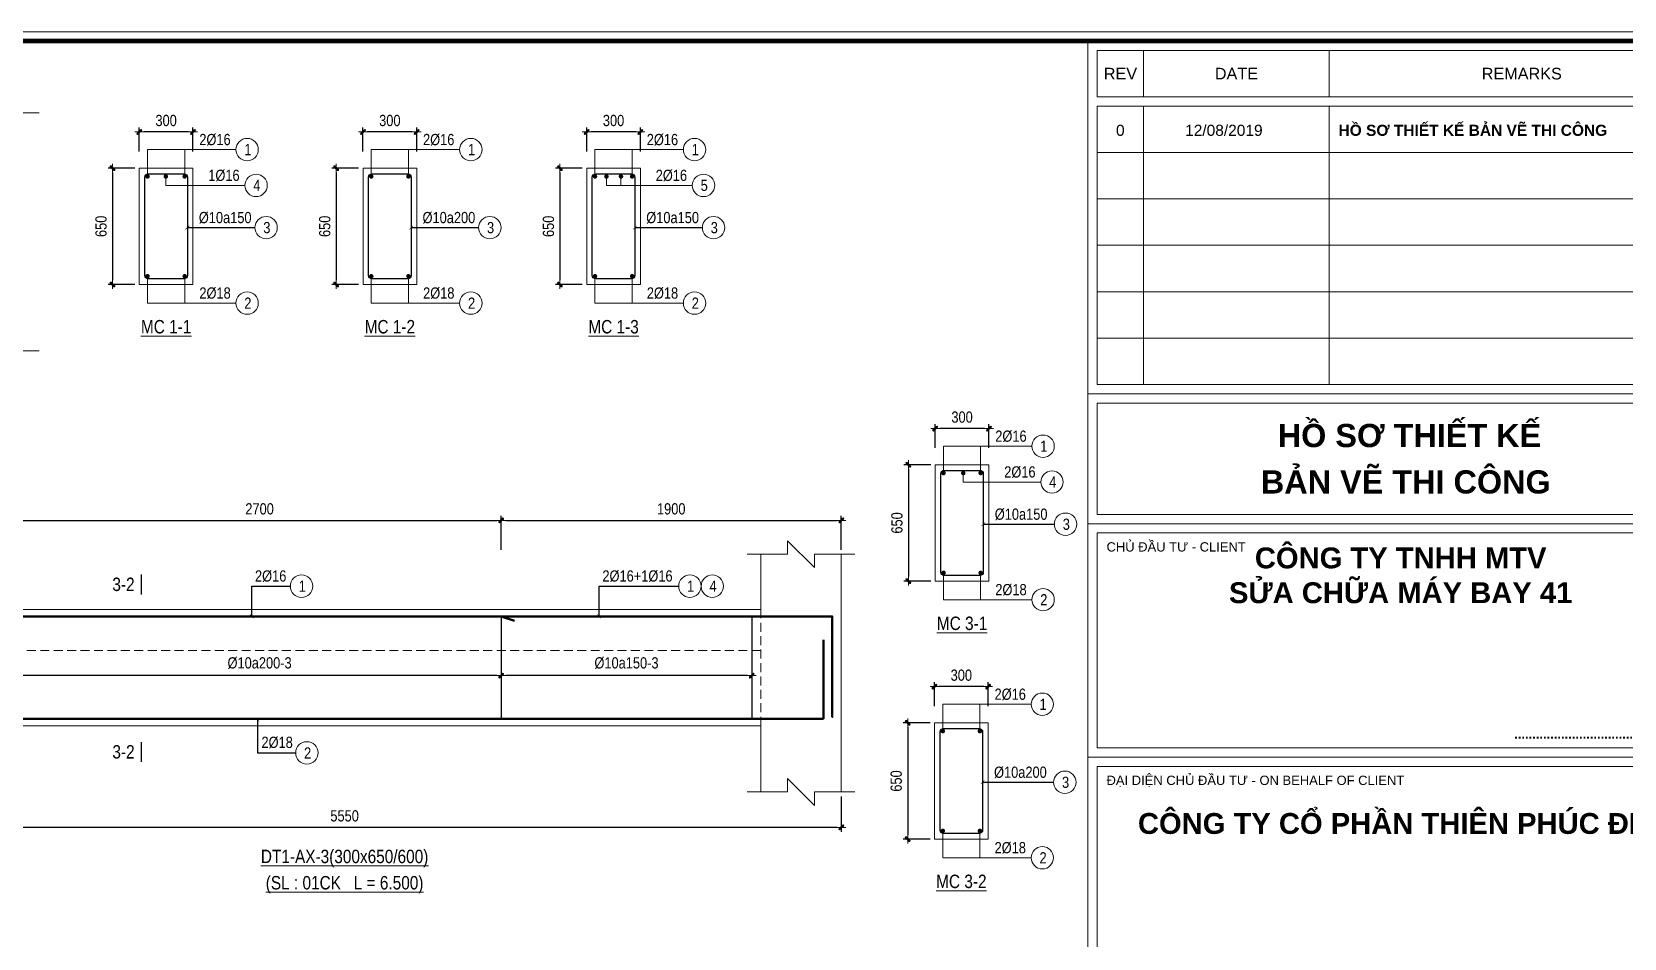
# Model space of a CAD drawing. Header units: millimetres. Extents: x 397144 to 8960116, y 345581 to 674207.
# Drawn here: x 4921957 to 4930854, y 658448 to 663512 of the extents above; entities that cross this region are included whole.
import ezdxf
from ezdxf.enums import TextEntityAlignment as Align

# ---------------------------------------------------------------- set-up
doc = ezdxf.new("R2010")
doc.units = ezdxf.units.MM
doc.header["$PDSIZE"] = -10
doc.linetypes.add('HIDDEN', pattern=[0.375, 0.25, -0.125])
doc.layers.get('0').update_dxf_attribs({"linetype": 'CONTINUOUS'})
doc.layers.get('Defpoints').update_dxf_attribs({"color": 12, "linetype": 'CONTINUOUS'})
for name, color, linetype, lineweight in [('CDAI', 8, 'CONTINUOUS', 30), ('CTHEP', 2, 'CONTINUOUS', 50), ('DBAO', 3, 'CONTINUOUS', 20), ('DGIONG', 4, 'CONTINUOUS', 13), ('KTH', 150, 'CONTINUOUS', 5), ('Net khuat', 8, 'HIDDEN', 13), ('STICK', 1, 'CONTINUOUS', 9), ('TEXT', 7, 'CONTINUOUS', 15)]:
    doc.layers.add(name, color=color, linetype=linetype, lineweight=lineweight)
doc.layers.add('CHG_XX_Khung ten$0$TKTC', color=1, linetype='CONTINUOUS')
doc.styles.add('CHG_XX_Khung ten$0$A1 BORDER$0$ARIAL', font='arial.ttf')
doc.styles.add('CHG_XX_Khung ten$0$A1 BORDER$0$Title Block DD$0$ARIAL', font='arial.ttf')
doc.styles.add('CHG_XX_Khung ten$0$A1 BORDER$0$Title Block DD$0$Arial - Bold', font='arialbd.ttf', dxfattribs={"height": 2.5})
doc.styles.add('CHG_XX_Khung ten$0$arial', font='arial.ttf')
doc.styles.add('CHG_XX_Khung ten$0$Arial - Bold', font='arialbd.ttf')
doc.styles.add('CHG_XX_Khung ten$0$ArialB', font='arialbd.ttf')
doc.styles.add('Star-HelCon', font='VHELVCN_0.TTF')
doc.styles.add('TTP-HelCon', font='VHELVCN_0.TTF')
doc.styles.add('VNI-HELVE-CONDENSE', font='VHELVCN_0.TTF')
doc.dimstyles.new('kc-25', dxfattribs={"dimtxt": 62.5, "dimasz": 20, "dimexe": 20, "dimexo": 50, "dimgap": 25, "dimtad": 3, "dimdec": 0, "dimzin": 0, "dimdsep": 46, "dimtxsty": 'VNI-HELVE-CONDENSE', "dimblk": 'DIM', "dimcen": 2.5, "dimclrd": 256, "dimclre": 154, "dimclrt": 7, "dimaunit": 1, "dimadec": 0, "dimazin": 0, "dimtfac": 1, "dimtdec": 0, "dimtix": 1, "dimtmove": 0, "dimatfit": 3, "dimldrblk": 'DOT', "dimfxl": 1, "dimtolj": 1, "dimtzin": 0, "dimarcsym": 0})
doc.dimstyles.new('TTP-25', dxfattribs={"dimscale": 25, "dimtxt": 2.5, "dimasz": 1, "dimexe": 1, "dimexo": 1, "dimgap": 0.09, "dimtad": 0, "dimdec": 4, "dimrnd": 5, "dimzin": 9, "dimdsep": 46, "dimtxsty": 'TTP-HelCon', "dimblk": 'Stick1', "dimcen": 0.09, "dimdle": 1.5, "dimclrd": 256, "dimclre": 256, "dimclrt": 7, "dimadec": 0, "dimazin": 0, "dimtfac": 1, "dimtdec": 4, "dimtmove": 0, "dimatfit": 3, "dimldrblk": '_ArchTick1', "dimfxl": 1, "dimtvp": 1, "dimtolj": 1, "dimtzin": 0, "dimarcsym": 0})

# ---------------------------------------------------------------- blocks, each defined once
blk = doc.blocks.new('Stick1')
at = {"layer": 'STICK'}
h = blk.add_hatch(color=256, dxfattribs=at)
edge = h.paths.add_edge_path()
edge.add_line((0.3, 0.5), (-0.5, -0.3))
edge.add_arc((-0.4, -0.4), 0.141, 135, 315)
edge.add_line((-0.3, -0.5), (0.5, 0.3))
edge.add_arc((0.4, 0.4), 0.141, 315, 495)
blk.add_line((1, 0), (-1, 0), dxfattribs=at)
blk.add_lwpolyline([(0.3, 0.5), (-0.5, -0.3, 1), (-0.3, -0.5), (0.5, 0.3, 1), (0.3, 0.5, 1)], format="xyb", dxfattribs=at)
blk = doc.blocks.new('*D292')
at = {"layer": 'Defpoints', "color": 0, "ltscale": 500, "transparency": 16777216}
for p in [(4922557.4, 662952.8), (4922557.4, 662819.6), (4922857.4, 662819.6)]:
    blk.add_point(p, dxfattribs=at)
at = {"layer": 'KTH', "lineweight": -2, "ltscale": 500, "transparency": 16777216}
for p, q in [((4922557.4, 662844.6), (4922557.4, 662977.8)), ((4922832.4, 662952.8), (4922582.4, 662952.8)), ((4922857.4, 662844.6), (4922857.4, 662977.8))]:
    blk.add_line(p, q, dxfattribs=at)
at = {"layer": 'KTH', "lineweight": -2, "ltscale": 500, "transparency": 16777216, "xscale": 25, "yscale": 25, "zscale": 25, "rotation": 180}
blk.add_blockref('Stick1', (4922557.4, 662952.8), dxfattribs=at)
at = {"layer": 'KTH', "lineweight": -2, "ltscale": 500, "transparency": 16777216, "xscale": 25, "yscale": 25, "zscale": 25}
blk.add_blockref('Stick1', (4922857.4, 662952.8), dxfattribs=at)
at = {"layer": 'KTH', "color": 7, "ltscale": 500, "transparency": 16777216, "insert": (4922707.4, 663016.6), "char_height": 62.5, "attachment_point": 5, "style": 'TTP-HelCon'}
blk.add_mtext('\\A1;300', dxfattribs=at)
blk = doc.blocks.new('_ArchTick1')
at = {"color": 0, "const_width": 3.81}
blk.add_lwpolyline([(-12.7, -12.7), (12.7, 12.7)], dxfattribs=at)
blk = doc.blocks.new('*D293')
at = {"layer": 'Defpoints', "color": 0, "ltscale": 500, "transparency": 16777216}
for p in [(4922557.4, 662750.6), (4922407.6, 662100.6), (4922557.4, 662100.6)]:
    blk.add_point(p, dxfattribs=at)
at = {"layer": 'KTH', "lineweight": -2, "ltscale": 500, "transparency": 16777216}
for p, q in [((4922532.4, 662750.6), (4922382.6, 662750.6)), ((4922407.6, 662725.6), (4922407.6, 662125.6)), ((4922532.4, 662100.6), (4922382.6, 662100.6))]:
    blk.add_line(p, q, dxfattribs=at)
at = {"layer": 'KTH', "lineweight": -2, "ltscale": 500, "transparency": 16777216, "xscale": 25, "yscale": 25, "zscale": 25}
for p, rotation in [((4922407.6, 662750.6), 90), ((4922407.6, 662100.6), 270)]:
    blk.add_blockref('Stick1', p, dxfattribs=dict(at, rotation=rotation))
at = {"layer": 'KTH', "color": 7, "ltscale": 500, "transparency": 16777216, "insert": (4922343.8, 662425.6), "char_height": 62.5, "attachment_point": 5, "rotation": 90, "style": 'TTP-HelCon'}
blk.add_mtext('\\A1;650', dxfattribs=at)
blk = doc.blocks.new('DIM')
h = blk.add_hatch(color=1)
h.paths.add_polyline_path([(0.49, 0.29, 1), (0.29, 0.49), (-0.19, 0), (0.19, 0)])
h.paths.add_polyline_path([(0.19, 0), (-0.19, 0), (-0.49, -0.29, 1), (-0.29, -0.49)])
at = {"color": 9}
for p, q in [((-0.19, 0), (-1.5, 0)), ((0.19, 0), (1.5, 0))]:
    blk.add_line(p, q, dxfattribs=at)
at = {"color": 1}
for p, q in [((-0.49, -0.29), (0.29, 0.49)), ((-0.29, -0.49), (0.49, 0.29)), ((-0.19, 0), (0.19, 0))]:
    blk.add_line(p, q, dxfattribs=at)
blk.add_arc((-0.39, -0.39), 0.138, 135, 315, dxfattribs=at)
blk = doc.blocks.new('*D294')
at = {"layer": 'Defpoints', "color": 0, "ltscale": 500, "transparency": 16777216}
for p in [(4923807.4, 662952.8), (4923807.4, 662819.6), (4924107.4, 662819.6)]:
    blk.add_point(p, dxfattribs=at)
at = {"layer": 'KTH', "lineweight": -2, "ltscale": 500, "transparency": 16777216}
for p, q in [((4923807.4, 662844.6), (4923807.4, 662977.8)), ((4924082.4, 662952.8), (4923832.4, 662952.8)), ((4924107.4, 662844.6), (4924107.4, 662977.8))]:
    blk.add_line(p, q, dxfattribs=at)
at = {"layer": 'KTH', "lineweight": -2, "ltscale": 500, "transparency": 16777216, "xscale": 25, "yscale": 25, "zscale": 25, "rotation": 180}
blk.add_blockref('Stick1', (4923807.4, 662952.8), dxfattribs=at)
at = {"layer": 'KTH', "lineweight": -2, "ltscale": 500, "transparency": 16777216, "xscale": 25, "yscale": 25, "zscale": 25}
blk.add_blockref('Stick1', (4924107.4, 662952.8), dxfattribs=at)
at = {"layer": 'KTH', "color": 7, "ltscale": 500, "transparency": 16777216, "insert": (4923957.4, 663016.6), "char_height": 62.5, "attachment_point": 5, "style": 'TTP-HelCon'}
blk.add_mtext('\\A1;300', dxfattribs=at)
blk = doc.blocks.new('*D295')
at = {"layer": 'Defpoints', "color": 0, "ltscale": 500, "transparency": 16777216}
for p in [(4923807.4, 662750.6), (4923657.6, 662100.6), (4923807.4, 662100.6)]:
    blk.add_point(p, dxfattribs=at)
at = {"layer": 'KTH', "lineweight": -2, "ltscale": 500, "transparency": 16777216}
for p, q in [((4923782.4, 662750.6), (4923632.6, 662750.6)), ((4923657.6, 662725.6), (4923657.6, 662125.6)), ((4923782.4, 662100.6), (4923632.6, 662100.6))]:
    blk.add_line(p, q, dxfattribs=at)
at = {"layer": 'KTH', "lineweight": -2, "ltscale": 500, "transparency": 16777216, "xscale": 25, "yscale": 25, "zscale": 25}
for p, rotation in [((4923657.6, 662750.6), 90), ((4923657.6, 662100.6), 270)]:
    blk.add_blockref('Stick1', p, dxfattribs=dict(at, rotation=rotation))
at = {"layer": 'KTH', "color": 7, "ltscale": 500, "transparency": 16777216, "insert": (4923593.8, 662425.6), "char_height": 62.5, "attachment_point": 5, "rotation": 90, "style": 'TTP-HelCon'}
blk.add_mtext('\\A1;650', dxfattribs=at)
blk = doc.blocks.new('*D296')
at = {"layer": 'Defpoints', "color": 0, "ltscale": 500, "transparency": 16777216}
for p in [(4925057.4, 662952.8), (4925057.4, 662819.6), (4925357.4, 662819.6)]:
    blk.add_point(p, dxfattribs=at)
at = {"layer": 'KTH', "lineweight": -2, "ltscale": 500, "transparency": 16777216}
for p, q in [((4925057.4, 662844.6), (4925057.4, 662977.8)), ((4925332.4, 662952.8), (4925082.4, 662952.8)), ((4925357.4, 662844.6), (4925357.4, 662977.8))]:
    blk.add_line(p, q, dxfattribs=at)
at = {"layer": 'KTH', "lineweight": -2, "ltscale": 500, "transparency": 16777216, "xscale": 25, "yscale": 25, "zscale": 25, "rotation": 180}
blk.add_blockref('Stick1', (4925057.4, 662952.8), dxfattribs=at)
at = {"layer": 'KTH', "lineweight": -2, "ltscale": 500, "transparency": 16777216, "xscale": 25, "yscale": 25, "zscale": 25}
blk.add_blockref('Stick1', (4925357.4, 662952.8), dxfattribs=at)
at = {"layer": 'KTH', "color": 7, "ltscale": 500, "transparency": 16777216, "insert": (4925207.4, 663016.6), "char_height": 62.5, "attachment_point": 5, "style": 'TTP-HelCon'}
blk.add_mtext('\\A1;300', dxfattribs=at)
blk = doc.blocks.new('*D297')
at = {"layer": 'Defpoints', "color": 0, "ltscale": 500, "transparency": 16777216}
for p in [(4925057.4, 662750.6), (4924907.6, 662100.6), (4925057.4, 662100.6)]:
    blk.add_point(p, dxfattribs=at)
at = {"layer": 'KTH', "lineweight": -2, "ltscale": 500, "transparency": 16777216}
for p, q in [((4925032.4, 662750.6), (4924882.6, 662750.6)), ((4924907.6, 662725.6), (4924907.6, 662125.6)), ((4925032.4, 662100.6), (4924882.6, 662100.6))]:
    blk.add_line(p, q, dxfattribs=at)
at = {"layer": 'KTH', "lineweight": -2, "ltscale": 500, "transparency": 16777216, "xscale": 25, "yscale": 25, "zscale": 25}
for p, rotation in [((4924907.6, 662750.6), 90), ((4924907.6, 662100.6), 270)]:
    blk.add_blockref('Stick1', p, dxfattribs=dict(at, rotation=rotation))
at = {"layer": 'KTH', "color": 7, "ltscale": 500, "transparency": 16777216, "insert": (4924843.8, 662425.6), "char_height": 62.5, "attachment_point": 5, "rotation": 90, "style": 'TTP-HelCon'}
blk.add_mtext('\\A1;650', dxfattribs=at)
blk = doc.blocks.new('*D312')
at = {"layer": 'Defpoints', "color": 0, "transparency": 16777216}
for p in [(4920929.6, 659265.5), (4926479.6, 659265.5), (4920929.6, 659067.5)]:
    blk.add_point(p, dxfattribs=at)
at = {"layer": 'KTH', "lineweight": -2, "transparency": 16777216}
for p, q in [((4920929.6, 659240.5), (4920929.6, 659042.5)), ((4926479.6, 659240.5), (4926479.6, 659042.5)), ((4926454.6, 659067.5), (4920954.6, 659067.5))]:
    blk.add_line(p, q, dxfattribs=at)
at = {"layer": 'KTH', "lineweight": -2, "transparency": 16777216, "xscale": 25, "yscale": 25, "zscale": 25, "rotation": 180}
blk.add_blockref('Stick1', (4920929.6, 659067.5), dxfattribs=at)
at = {"layer": 'KTH', "lineweight": -2, "transparency": 16777216, "xscale": 25, "yscale": 25, "zscale": 25}
blk.add_blockref('Stick1', (4926479.6, 659067.5), dxfattribs=at)
at = {"layer": 'KTH', "color": 7, "transparency": 16777216, "insert": (4923704.6, 659131.4), "char_height": 62.5, "attachment_point": 5, "style": 'TTP-HelCon'}
blk.add_mtext('\\A1;5550', dxfattribs=at)
blk = doc.blocks.new('*D313')
at = {"layer": 'Defpoints', "color": 0, "transparency": 16777216}
for p in [(4924579.6, 660782.9), (4921879.6, 660593.9), (4924579.6, 660593.9)]:
    blk.add_point(p, dxfattribs=at)
at = {"layer": 'KTH', "lineweight": -2, "transparency": 16777216}
for p, q in [((4921879.6, 660618.9), (4921879.6, 660807.9)), ((4921904.6, 660782.9), (4924554.6, 660782.9)), ((4924579.6, 660618.9), (4924579.6, 660807.9))]:
    blk.add_line(p, q, dxfattribs=at)
at = {"layer": 'KTH', "lineweight": -2, "transparency": 16777216, "xscale": 25, "yscale": 25, "zscale": 25, "rotation": 180}
blk.add_blockref('Stick1', (4921879.6, 660782.9), dxfattribs=at)
at = {"layer": 'KTH', "lineweight": -2, "transparency": 16777216, "xscale": 25, "yscale": 25, "zscale": 25}
blk.add_blockref('Stick1', (4924579.6, 660782.9), dxfattribs=at)
at = {"layer": 'KTH', "color": 7, "transparency": 16777216, "insert": (4923229.6, 660846.7), "char_height": 62.5, "attachment_point": 5, "style": 'TTP-HelCon'}
blk.add_mtext('\\A1;2700', dxfattribs=at)
blk = doc.blocks.new('*D314')
at = {"layer": 'Defpoints', "color": 0, "transparency": 16777216}
for p in [(4926479.6, 660782.9), (4924579.6, 660593.9), (4926479.6, 660593.9)]:
    blk.add_point(p, dxfattribs=at)
at = {"layer": 'KTH', "lineweight": -2, "transparency": 16777216}
for p, q in [((4924579.6, 660618.9), (4924579.6, 660807.9)), ((4924604.6, 660782.9), (4926454.6, 660782.9)), ((4926479.6, 660618.9), (4926479.6, 660807.9))]:
    blk.add_line(p, q, dxfattribs=at)
at = {"layer": 'KTH', "lineweight": -2, "transparency": 16777216, "xscale": 25, "yscale": 25, "zscale": 25, "rotation": 180}
blk.add_blockref('Stick1', (4924579.6, 660782.9), dxfattribs=at)
at = {"layer": 'KTH', "lineweight": -2, "transparency": 16777216, "xscale": 25, "yscale": 25, "zscale": 25}
blk.add_blockref('Stick1', (4926479.6, 660782.9), dxfattribs=at)
at = {"layer": 'KTH', "color": 7, "transparency": 16777216, "insert": (4925529.6, 660846.7), "char_height": 62.5, "attachment_point": 5, "style": 'TTP-HelCon'}
blk.add_mtext('\\A1;1900', dxfattribs=at)
blk = doc.blocks.new('*D316')
at = {"layer": 'Defpoints', "color": 0, "transparency": 16777216}
for p in [(4921879.6, 660055.5), (4924579.6, 660055.5), (4921879.6, 659915.5)]:
    blk.add_point(p, dxfattribs=at)
at = {"layer": 'KTH', "lineweight": -2, "transparency": 16777216}
for p, q in [((4921879.6, 660030.5), (4921879.6, 659890.5)), ((4924579.6, 660030.5), (4924579.6, 659890.5)), ((4924554.6, 659915.5), (4921904.6, 659915.5))]:
    blk.add_line(p, q, dxfattribs=at)
at = {"layer": 'KTH', "lineweight": -2, "transparency": 16777216, "xscale": 25, "yscale": 25, "zscale": 25, "rotation": 180}
blk.add_blockref('Stick1', (4921879.6, 659915.5), dxfattribs=at)
at = {"layer": 'KTH', "lineweight": -2, "transparency": 16777216, "xscale": 25, "yscale": 25, "zscale": 25}
blk.add_blockref('Stick1', (4924579.6, 659915.5), dxfattribs=at)
at = {"layer": 'KTH', "color": 7, "transparency": 16777216, "insert": (4923229.6, 659985.4), "char_height": 62.5, "attachment_point": 5, "style": 'TTP-HelCon'}
blk.add_mtext('\\A1;Þ10a200-3', dxfattribs=at)
blk = doc.blocks.new('*D317')
at = {"layer": 'Defpoints', "color": 0, "transparency": 16777216}
for p in [(4924579.6, 660055.5), (4925979.6, 660055.5), (4924579.6, 659915.5)]:
    blk.add_point(p, dxfattribs=at)
at = {"layer": 'KTH', "lineweight": -2, "transparency": 16777216}
for p, q in [((4924579.6, 660030.5), (4924579.6, 659890.5)), ((4925979.6, 660030.5), (4925979.6, 659890.5)), ((4925954.6, 659915.5), (4924604.6, 659915.5))]:
    blk.add_line(p, q, dxfattribs=at)
at = {"layer": 'KTH', "lineweight": -2, "transparency": 16777216, "xscale": 25, "yscale": 25, "zscale": 25, "rotation": 180}
blk.add_blockref('Stick1', (4924579.6, 659915.5), dxfattribs=at)
at = {"layer": 'KTH', "lineweight": -2, "transparency": 16777216, "xscale": 25, "yscale": 25, "zscale": 25}
blk.add_blockref('Stick1', (4925979.6, 659915.5), dxfattribs=at)
at = {"layer": 'KTH', "color": 7, "transparency": 16777216, "insert": (4925279.6, 659985.4), "char_height": 62.5, "attachment_point": 5, "style": 'TTP-HelCon'}
blk.add_mtext('\\A1;Þ10a150-3', dxfattribs=at)
blk = doc.blocks.new('MC')
at = {"layer": 'CTHEP', "const_width": 10}
blk.add_lwpolyline([(0, 150), (0, 0)], dxfattribs=at)
at = {"layer": 'TEXT', "style": 'TTP-HelCon'}
blk.add_attdef('A', text='', height=100, dxfattribs=at).set_placement((-50, 26), align=Align.RIGHT)
blk = doc.blocks.new('*D318')
at = {"layer": 'Defpoints', "color": 0, "ltscale": 500, "transparency": 16777216}
for p in [(4927004.7, 661295.6), (4927004.7, 661162.4), (4927304.7, 661162.4)]:
    blk.add_point(p, dxfattribs=at)
at = {"layer": 'KTH', "lineweight": -2, "ltscale": 500, "transparency": 16777216}
for p, q in [((4927004.7, 661187.4), (4927004.7, 661320.6)), ((4927304.7, 661187.4), (4927304.7, 661320.6)), ((4927279.7, 661295.6), (4927029.7, 661295.6))]:
    blk.add_line(p, q, dxfattribs=at)
at = {"layer": 'KTH', "lineweight": -2, "ltscale": 500, "transparency": 16777216, "xscale": 25, "yscale": 25, "zscale": 25, "rotation": 180}
blk.add_blockref('Stick1', (4927004.7, 661295.6), dxfattribs=at)
at = {"layer": 'KTH', "lineweight": -2, "ltscale": 500, "transparency": 16777216, "xscale": 25, "yscale": 25, "zscale": 25}
blk.add_blockref('Stick1', (4927304.7, 661295.6), dxfattribs=at)
at = {"layer": 'KTH', "color": 7, "ltscale": 500, "transparency": 16777216, "insert": (4927154.7, 661359.5), "char_height": 62.5, "attachment_point": 5, "style": 'TTP-HelCon'}
blk.add_mtext('\\A1;300', dxfattribs=at)
blk = doc.blocks.new('*D319')
at = {"layer": 'Defpoints', "color": 0, "ltscale": 500, "transparency": 16777216}
for p in [(4927004.7, 661093.4), (4926854.9, 660443.4), (4927004.7, 660443.4)]:
    blk.add_point(p, dxfattribs=at)
at = {"layer": 'KTH', "lineweight": -2, "ltscale": 500, "transparency": 16777216}
for p, q in [((4926979.7, 661093.4), (4926829.9, 661093.4)), ((4926854.9, 661068.4), (4926854.9, 660468.4)), ((4926979.7, 660443.4), (4926829.9, 660443.4))]:
    blk.add_line(p, q, dxfattribs=at)
at = {"layer": 'KTH', "lineweight": -2, "ltscale": 500, "transparency": 16777216, "xscale": 25, "yscale": 25, "zscale": 25}
for p, rotation in [((4926854.9, 661093.4), 90), ((4926854.9, 660443.4), 270)]:
    blk.add_blockref('Stick1', p, dxfattribs=dict(at, rotation=rotation))
at = {"layer": 'KTH', "color": 7, "ltscale": 500, "transparency": 16777216, "insert": (4926791.1, 660768.4), "char_height": 62.5, "attachment_point": 5, "rotation": 90, "style": 'TTP-HelCon'}
blk.add_mtext('\\A1;650', dxfattribs=at)
blk = doc.blocks.new('*D320')
at = {"layer": 'Defpoints', "color": 0, "ltscale": 500, "transparency": 16777216}
for p in [(4927000.6, 659853.8), (4927000.6, 659720.5), (4927300.6, 659720.5)]:
    blk.add_point(p, dxfattribs=at)
at = {"layer": 'KTH', "lineweight": -2, "ltscale": 500, "transparency": 16777216}
for p, q in [((4927000.6, 659745.5), (4927000.6, 659878.8)), ((4927275.6, 659853.8), (4927025.6, 659853.8)), ((4927300.6, 659745.5), (4927300.6, 659878.8))]:
    blk.add_line(p, q, dxfattribs=at)
at = {"layer": 'KTH', "lineweight": -2, "ltscale": 500, "transparency": 16777216, "xscale": 25, "yscale": 25, "zscale": 25, "rotation": 180}
blk.add_blockref('Stick1', (4927000.6, 659853.8), dxfattribs=at)
at = {"layer": 'KTH', "lineweight": -2, "ltscale": 500, "transparency": 16777216, "xscale": 25, "yscale": 25, "zscale": 25}
blk.add_blockref('Stick1', (4927300.6, 659853.8), dxfattribs=at)
at = {"layer": 'KTH', "color": 7, "ltscale": 500, "transparency": 16777216, "insert": (4927150.6, 659917.6), "char_height": 62.5, "attachment_point": 5, "style": 'TTP-HelCon'}
blk.add_mtext('\\A1;300', dxfattribs=at)
blk = doc.blocks.new('*D321')
at = {"layer": 'Defpoints', "color": 0, "ltscale": 500, "transparency": 16777216}
for p in [(4927000.6, 659651.5), (4926850.8, 659001.5), (4927000.6, 659001.5)]:
    blk.add_point(p, dxfattribs=at)
at = {"layer": 'KTH', "lineweight": -2, "ltscale": 500, "transparency": 16777216}
for p, q in [((4926975.6, 659651.5), (4926825.8, 659651.5)), ((4926850.8, 659626.5), (4926850.8, 659026.5)), ((4926975.6, 659001.5), (4926825.8, 659001.5))]:
    blk.add_line(p, q, dxfattribs=at)
at = {"layer": 'KTH', "lineweight": -2, "ltscale": 500, "transparency": 16777216, "xscale": 25, "yscale": 25, "zscale": 25}
for p, rotation in [((4926850.8, 659651.5), 90), ((4926850.8, 659001.5), 270)]:
    blk.add_blockref('Stick1', p, dxfattribs=dict(at, rotation=rotation))
at = {"layer": 'KTH', "color": 7, "ltscale": 500, "transparency": 16777216, "insert": (4926787, 659326.5), "char_height": 62.5, "attachment_point": 5, "rotation": 90, "style": 'TTP-HelCon'}
blk.add_mtext('\\A1;650', dxfattribs=at)
blk = doc.blocks.new('CHG_XX_Khung ten')
for p, q in [((687, 577), (687, 17)), ((687, 501), (824, 501)), ((687, 473), (824, 473)), ((687, 422.69), (824, 422.69))]:
    blk.add_line(p, q)
at = {"linetype": 'Continuous'}
for p, q in [((699, 575), (699, 565)), ((739, 575), (739, 565)), ((699, 563), (699, 503)), ((739, 563), (739, 503))]:
    blk.add_line(p, q, dxfattribs=at)
blk.add_lwpolyline([(15, 579), (826, 579), (826, 15), (15, 15)], close=True)
at = {"color": 4, "linetype": 'Continuous', "const_width": 1}
blk.add_lwpolyline([(17, 577), (824, 577), (824, 17), (17, 17)], close=True, dxfattribs=at)
at = {"linetype": 'Continuous'}
for points in [[(822, 565), (689, 565), (689, 575), (822, 575)], [(822, 553), (689, 553), (689, 563), (822, 563)], [(822, 543), (689, 543), (689, 553), (822, 553)], [(822, 533), (689, 533), (689, 543), (822, 543)], [(822, 523), (689, 523), (689, 533), (822, 533)], [(822, 513), (689, 513), (689, 523), (822, 523)], [(822, 503), (689, 503), (689, 513), (822, 513)], [(689, 499), (822, 499), (822, 475), (689, 475)]]:
    blk.add_lwpolyline(points, close=True, dxfattribs=at)
for s, height, style, p in [('REV', 2.5, 'CHG_XX_Khung ten$0$A1 BORDER$0$ARIAL', (694, 570)), ('DATE', 2.5, 'CHG_XX_Khung ten$0$A1 BORDER$0$ARIAL', (719, 570)), ('REMARKS', 2.5, 'CHG_XX_Khung ten$0$A1 BORDER$0$ARIAL', (780.5, 570)), ('0', 2.39, 'CHG_XX_Khung ten$0$arial', (693.97, 557.78)), ('12/08/2019', 2.389, 'CHG_XX_Khung ten$0$arial', (716.29, 557.78))]:
    blk.add_text(s, height=height, dxfattribs=dict(style=style)).set_placement(p, align=Align.MIDDLE_CENTER)
for s, height, style, p in [('HỒ SƠ THIẾT KẾ BẢN VẼ THI CÔNG', 2.3887, 'CHG_XX_Khung ten$0$ArialB', (741, 557.78)), ('CHỦ ĐẦU TƯ - CLIENT', 2, 'CHG_XX_Khung ten$0$A1 BORDER$0$Title Block DD$0$ARIAL', (691, 468)), ('ĐẠI DIỆN CHỦ ĐẦU TƯ - ON BEHALF OF CLIENT ', 2, 'CHG_XX_Khung ten$0$A1 BORDER$0$Title Block DD$0$ARIAL', (691, 417.69))]:
    blk.add_text(s, height=height, dxfattribs=dict(style=style)).set_placement(p, align=Align.MIDDLE_LEFT)
at = {"style": 'CHG_XX_Khung ten$0$A1 BORDER$0$Title Block DD$0$Arial - Bold'}
blk.add_text('.....................................................', height=2, dxfattribs=at).set_placement((820, 427.69), align=Align.MIDDLE_RIGHT)
at = {"layer": 'CHG_XX_Khung ten$0$TKTC', "style": 'CHG_XX_Khung ten$0$Arial - Bold'}
for s, p in [('HỒ SƠ THIẾT KẾ', (756.29, 492)), ('BẢN VẼ THI CÔNG', (755.5, 482))]:
    blk.add_text(s, height=5, dxfattribs=at).set_placement(p, align=Align.MIDDLE_CENTER)
at = {"ltscale": 10, "char_height": 4.5, "attachment_point": 2, "style": 'CHG_XX_Khung ten$0$A1 BORDER$0$Title Block DD$0$Arial - Bold', "bg_fill": 2}
for s, insert, width in [('CÔNG TY TNHH MTV\\PSỬA CHỮA MÁY BAY 41', (754.39, 467.87), 83.001), ('CÔNG TY CỔ PHẦN THIÊN PHÚC ĐIỀN', (755.91, 410.64), 121.2929)]:
    blk.add_mtext(s, dxfattribs=dict(at, insert=insert, width=width))
at = {"linetype": 'Continuous'}
for points in [[(689, 471), (822, 471), (822, 424.69), (689, 424.69)], [(689, 420.69), (822, 420.69), (822, 370.62), (689, 370.62)]]:
    blk.add_lwpolyline(points, close=True, dxfattribs=at)

msp = doc.modelspace()

# ---------------------------------------------------------------- linework, layer by layer
at = {"layer": 'CDAI', "ltscale": 52.5}
for p, q in [((4924579.61318, 660250.52216), (4924579.61318, 659670.52216)), ((4925979.61318, 660250.52216), (4925979.61318, 659670.52216))]:
    msp.add_line(p, q, dxfattribs=at)
at = {"layer": 'CDAI'}
for points in [[(4922607.4268, 662719.31208), (4922807.4268, 662719.31208, -0.4142135624), (4922826.1768, 662700.56208), (4922826.1768, 662150.56208, -0.4142135624), (4922807.4268, 662131.81208), (4922607.4268, 662131.81208, -0.4142135624), (4922588.6768, 662150.56208), (4922588.6768, 662700.56208, -0.4142135624)], [(4923857.4268, 662719.31208), (4924057.4268, 662719.31208, -0.4142135624), (4924076.1768, 662700.56208), (4924076.1768, 662150.56208, -0.4142135624), (4924057.4268, 662131.81208), (4923857.4268, 662131.81208, -0.4142135624), (4923838.6768, 662150.56208), (4923838.6768, 662700.56208, -0.4142135624)], [(4925107.4268, 662719.31208), (4925307.4268, 662719.31208, -0.4142135624), (4925326.1768, 662700.56208), (4925326.1768, 662150.56208, -0.4142135624), (4925307.4268, 662131.81208), (4925107.4268, 662131.81208, -0.4142135624), (4925088.6768, 662150.56208), (4925088.6768, 662700.56208, -0.4142135624)], [(4927054.71718, 661062.13366), (4927254.71718, 661062.13366, -0.4142135624), (4927273.46718, 661043.38366), (4927273.46718, 660493.38366, -0.4142135624), (4927254.71718, 660474.63366), (4927054.71718, 660474.63366, -0.4142135624), (4927035.96718, 660493.38366), (4927035.96718, 661043.38366, -0.4142135624)], [(4927050.64518, 659620.26816), (4927250.64518, 659620.26816, -0.4142135624), (4927269.39518, 659601.51816), (4927269.39518, 659051.51816, -0.4142135624), (4927250.64518, 659032.76816), (4927050.64518, 659032.76816, -0.4142135624), (4927031.89518, 659051.51816), (4927031.89518, 659601.51816, -0.4142135624)]]:
    msp.add_lwpolyline(points, format="xyb", close=True, dxfattribs=at)
at = {"layer": 'CTHEP'}
msp.add_line((4924579.61318, 660246.52216), (4924654.61318, 660221.52216), dxfattribs=at)
at = {"layer": 'CTHEP', "const_width": 12.5}
for points in [[(4922597.4268, 662704.31208, 1), (4922609.9268, 662704.31208, 1)], [(4922699.25895, 662704.31208, 1), (4922711.75895, 662704.31208, 1)], [(4922804.9268, 662704.31208, 1), (4922817.4268, 662704.31208, 1)], [(4923847.4268, 662704.31208, 1), (4923859.9268, 662704.31208, 1)], [(4924054.9268, 662704.31208, 1), (4924067.4268, 662704.31208, 1)], [(4925097.4268, 662704.31208, 1), (4925109.9268, 662704.31208, 1)], [(4925304.9268, 662704.31208, 1), (4925317.4268, 662704.31208, 1)], [(4922597.4268, 662146.81208, 1), (4922609.9268, 662146.81208, 1)], [(4922804.9268, 662146.81208, 1), (4922817.4268, 662146.81208, 1)], [(4923847.4268, 662146.81208, 1), (4923859.9268, 662146.81208, 1)], [(4924054.9268, 662146.81208, 1), (4924067.4268, 662146.81208, 1)], [(4925097.4268, 662146.81208, 1), (4925109.9268, 662146.81208, 1)], [(4925304.9268, 662146.81208, 1), (4925317.4268, 662146.81208, 1)], [(4927044.71718, 661047.13366, 1), (4927057.21718, 661047.13366, 1)], [(4927155.05651, 661047.13366, 1), (4927167.55651, 661047.13366, 1)], [(4927252.21718, 661047.13366, 1), (4927264.71718, 661047.13366, 1)], [(4927044.71718, 660489.63366, 1), (4927057.21718, 660489.63366, 1)], [(4927252.21718, 660489.63366, 1), (4927264.71718, 660489.63366, 1)], [(4927040.64518, 659605.26816, 1), (4927053.14518, 659605.26816, 1)], [(4927248.14518, 659605.26816, 1), (4927260.64518, 659605.26816, 1)], [(4927040.64518, 659047.76816, 1), (4927053.14518, 659047.76816, 1)], [(4927248.14518, 659047.76816, 1), (4927260.64518, 659047.76816, 1)]]:
    msp.add_lwpolyline(points, format="xyb", close=True, dxfattribs=at)
at = {"layer": 'CTHEP'}
for points in [[(4920024.61318, 659697.42705), (4920024.61318, 659697.42705), (4920024.61318, 660246.52216), (4926429.61318, 660246.52216), (4926429.61318, 659684.41455), (4926429.61318, 659684.41455)], [(4920079.61318, 659674.52216), (4926379.61318, 659674.52216)]]:
    msp.add_lwpolyline(points, dxfattribs=at)
at = {"layer": 'DBAO', "flags": 128}
for points in [[(4922557.4268, 662750.56208), (4922857.4268, 662750.56208)], [(4922857.4268, 662750.56208), (4922857.4268, 662100.56208), (4922557.4268, 662100.56208), (4922557.4268, 662750.56208)], [(4923807.4268, 662750.56208), (4924107.4268, 662750.56208)], [(4924107.4268, 662750.56208), (4924107.4268, 662100.56208), (4923807.4268, 662100.56208), (4923807.4268, 662750.56208)], [(4925057.4268, 662750.56208), (4925357.4268, 662750.56208)], [(4925357.4268, 662750.56208), (4925357.4268, 662100.56208), (4925057.4268, 662100.56208), (4925057.4268, 662750.56208)], [(4927004.71718, 661093.38366), (4927304.71718, 661093.38366)], [(4927304.71718, 661093.38366), (4927304.71718, 660443.38366), (4927004.71718, 660443.38366), (4927004.71718, 661093.38366)], [(4927000.64518, 659651.51816), (4927300.64518, 659651.51816)], [(4927300.64518, 659651.51816), (4927300.64518, 659001.51816), (4927000.64518, 659001.51816), (4927000.64518, 659651.51816)]]:
    msp.add_lwpolyline(points, dxfattribs=at)
at = {"layer": 'DBAO'}
for points in [[(4920429.61318, 660593.9165), (4920429.61318, 660285.52216), (4926029.61318, 660285.52216), (4926029.61318, 660593.9165)], [(4926479.61318, 660593.9165), (4926479.61318, 660285.52216), (4926479.61318, 660285.52216), (4926479.61318, 659635.52216), (4926479.61318, 659635.52216), (4926479.61318, 659265.52216)], [(4920429.61318, 659265.52216), (4920429.61318, 659635.52216), (4926029.61318, 659635.52216), (4926029.61318, 659265.52216)]]:
    msp.add_lwpolyline(points, dxfattribs=at)
at = {"layer": 'DGIONG'}
for p, q in [((4922603.6768, 662704.31208), (4922603.6768, 662854.31208)), ((4922603.6768, 662854.31208), (4923097.4268, 662854.31208)), ((4922811.1768, 662704.31208), (4922811.1768, 662854.31208)), ((4923853.6768, 662704.31208), (4923853.6768, 662854.31208)), ((4923853.6768, 662854.31208), (4924347.4268, 662854.31208)), ((4924061.1768, 662704.31208), (4924061.1768, 662854.31208)), ((4925103.6768, 662704.31208), (4925103.6768, 662854.31208)), ((4925103.6768, 662854.31208), (4925597.4268, 662854.31208)), ((4925311.1768, 662704.31208), (4925311.1768, 662854.31208)), ((4922705.50895, 662704.31208), (4922705.50895, 662654.31208)), ((4925167.50487, 662654.31208), (4925647.4268, 662654.31208)), ((4922603.6768, 661996.81208), (4922603.6768, 662146.81208)), ((4922811.1768, 661996.81208), (4922811.1768, 662146.81208)), ((4923853.6768, 661996.81208), (4923853.6768, 662146.81208)), ((4924061.1768, 661996.81208), (4924061.1768, 662146.81208)), ((4925103.6768, 661996.81208), (4925103.6768, 662146.81208)), ((4925311.1768, 661996.81208), (4925311.1768, 662146.81208)), ((4922603.6768, 661996.81208), (4923097.4268, 661996.81208)), ((4923853.6768, 661996.81208), (4924347.4268, 661996.81208)), ((4925103.6768, 661996.81208), (4925597.4268, 661996.81208)), ((4927050.96718, 661047.13366), (4927050.96718, 661197.13366)), ((4927050.96718, 661197.13366), (4927544.71718, 661197.13366)), ((4927258.46718, 661047.13366), (4927258.46718, 661197.13366)), ((4927161.30651, 661047.13366), (4927161.30651, 660997.13366)), ((4927161.30651, 660997.13366), (4927594.71718, 660997.13366)), ((4927050.96718, 660339.63366), (4927050.96718, 660489.63366)), ((4927258.46718, 660339.63366), (4927258.46718, 660489.63366)), ((4927050.96718, 660339.63366), (4927544.71718, 660339.63366)), ((4927046.89518, 659605.26816), (4927046.89518, 659755.26816)), ((4927046.89518, 659755.26816), (4927540.64518, 659755.26816)), ((4927254.39518, 659605.26816), (4927254.39518, 659755.26816)), ((4927046.89518, 658897.76816), (4927046.89518, 659047.76816)), ((4927254.39518, 658897.76816), (4927254.39518, 659047.76816)), ((4927046.89518, 658897.76816), (4927540.64518, 658897.76816))]:
    msp.add_line(p, q, dxfattribs=at)
for points in [[(4921398.5775, 663058.95642), (4921623.5775, 663058.95642), (4921623.5775, 663133.95642), (4921773.5775, 662983.95642), (4921773.5775, 663058.95642), (4921998.5775, 663058.95642)], [(4921398.5775, 661730.56208), (4921623.5775, 661730.56208), (4921623.5775, 661805.56208), (4921773.5775, 661655.56208), (4921773.5775, 661730.56208), (4921998.5775, 661730.56208)], [(4925954.61318, 660593.9165), (4926179.61318, 660593.9165), (4926179.61318, 660668.9165), (4926329.61318, 660518.9165), (4926329.61318, 660593.9165), (4926554.61318, 660593.9165)], [(4925954.61318, 659265.52216), (4926179.61318, 659265.52216), (4926179.61318, 659340.52216), (4926329.61318, 659190.52216), (4926329.61318, 659265.52216), (4926554.61318, 659265.52216)]]:
    msp.add_lwpolyline(points, dxfattribs=at)
for centre in [(4923159.9268, 662854.31208), (4924409.9268, 662854.31208), (4925659.9268, 662854.31208), (4923209.9268, 662654.31208), (4925709.9268, 662654.31208), (4923266.04682, 662418.41412), (4924516.04682, 662418.41412), (4925766.04682, 662418.41412), (4923159.9268, 661996.81208), (4924409.9268, 661996.81208), (4925659.9268, 661996.81208), (4927607.21718, 661197.13366), (4927657.21718, 660997.13366), (4927732.94388, 660761.2357), (4923464.0207, 660415.03127), (4925634.08035, 660415.03127), (4925759.08035, 660415.03127), (4927607.21718, 660339.63366), (4927603.14518, 659755.26816), (4923493.88179, 659483.4779), (4927728.87188, 659319.3702), (4927603.14518, 658897.76816)]:
    msp.add_circle(centre, 62.5, dxfattribs=at)
at = {"layer": 'Net khuat', "ltscale": 200}
for p, q in [((4926029.61318, 660285.52216), (4926029.61318, 659635.52216)), ((4920429.61318, 660055.52216), (4926029.61318, 660055.52216))]:
    msp.add_line(p, q, dxfattribs=at)

# ---------------------------------------------------------------- block references
at = {"xscale": 0.75, "yscale": 0.75, "zscale": 0.75}
for p in [(4922568.61318, 660368.4165), (4922568.61318, 659432.63693)]:
    msp.add_blockref('MC', p, dxfattribs=at).add_auto_attribs({'A': '3-2'})

# ---------------------------------------------------------------- texts
at = {"layer": 'TEXT', "style": 'TTP-HelCon'}
for s, p in [('2Þ16', (4922892.88513, 662879.31208)), ('2Þ16', (4924142.88513, 662879.31208)), ('2Þ16', (4925392.88513, 662879.31208)), ('1Þ16', (4922942.88513, 662679.31208)), ('2Þ16', (4925442.88513, 662679.31208)), ('Þ10a150', (4922890.11101, 662443.41412)), ('Þ10a200', (4924140.11101, 662443.41412)), ('Þ10a150', (4925390.11101, 662443.41412)), ('2Þ18', (4922893.15047, 662021.81208)), ('2Þ18', (4924143.15047, 662021.81208)), ('2Þ18', (4925393.15047, 662021.81208)), ('2Þ16', (4927340.17551, 661222.13366)), ('2Þ16', (4927390.17551, 661022.13366)), ('Þ10a150', (4927337.40139, 660786.2357)), ('2Þ16', (4923203.89681, 660440.88421)), ('2Þ16+1Þ16', (4925145.07833, 660440.88421)), ('2Þ18', (4927340.44085, 660364.63366)), ('2Þ16', (4927336.10351, 659780.26816)), ('2Þ18', (4923240.07392, 659511.37496)), ('Þ10a200', (4927333.32939, 659344.3702)), ('2Þ18', (4927336.36885, 658922.76816))]:
    msp.add_text(s, height=62.5, dxfattribs=at).set_placement(p)
at = {"layer": 'TEXT', "style": 'Star-HelCon'}
for s, p in [('1', (4923164.09346, 662854.31208)), ('1', (4924414.09346, 662854.31208)), ('1', (4925664.09346, 662854.31208)), ('4', (4923214.09346, 662654.31208)), ('5', (4925714.09346, 662654.31208)), ('3', (4923270.21349, 662418.41412)), ('3', (4924520.21349, 662418.41412)), ('3', (4925770.21349, 662418.41412)), ('2', (4923164.09346, 661996.81208)), ('2', (4924414.09346, 661996.81208)), ('2', (4925664.09346, 661996.81208)), ('1', (4927611.38384, 661197.13366)), ('4', (4927661.38384, 660997.13366)), ('3', (4927737.11055, 660761.2357)), ('1', (4923468.18736, 660415.03127)), ('1', (4925638.24702, 660415.03127)), ('4', (4925763.24702, 660415.03127)), ('2', (4927611.38384, 660339.63366)), ('1', (4927607.31184, 659755.26816)), ('2', (4923498.04846, 659483.4779)), ('3', (4927733.03855, 659319.3702)), ('2', (4927607.31184, 658897.76816))]:
    msp.add_text(s, height=62.5, dxfattribs=at).set_placement(p, align=Align.MIDDLE)
at = {"layer": 'TEXT', "style": 'TTP-HelCon'}
for s, p in [('%%UMC 1-1', (4922707.4268, 661827.26854)), ('%%UMC 1-2', (4923957.4268, 661827.26854)), ('%%UMC 1-3', (4925207.4268, 661827.26854)), ('%%UMC 3-1', (4927154.71718, 660170.09012)), ('%%UDT1-AX-3(300x650/600)', (4923704.61318, 658867.54429)), ('%%U(SL : 01CK   L = 6.500)', (4923704.61318, 658720.64969)), ('%%UMC 3-2', (4927150.64518, 658728.22462))]:
    msp.add_text(s, height=75, dxfattribs=at).set_placement(p, align=Align.CENTER)

# ---------------------------------------------------------------- dimensions: what is measured, and where the dimension line sits
at = {"layer": 'KTH', "ltscale": 500}
for base, p1, p2, picture, middle in [((4922557.4268, 662952.81208), (4922857.4268, 662819.57402), (4922557.4268, 662819.57402), '*D292', (4922707.4268, 663016.64541)), ((4923807.4268, 662952.81208), (4924107.4268, 662819.57402), (4923807.4268, 662819.57402), '*D294', (4923957.4268, 663016.64541)), ((4925057.4268, 662952.81208), (4925357.4268, 662819.57402), (4925057.4268, 662819.57402), '*D296', (4925207.4268, 663016.64541)), ((4927004.71718, 661295.63366), (4927304.71718, 661162.39561), (4927004.71718, 661162.39561), '*D318', (4927154.71718, 661359.46699)), ((4927000.64518, 659853.76816), (4927300.64518, 659720.53011), (4927000.64518, 659720.53011), '*D320', (4927150.64518, 659917.60149))]:
    dim = msp.add_linear_dim(base=base, p1=p1, p2=p2, dimstyle='TTP-25', override={"dimtxsty": 'TTP-HelCon'}, dxfattribs=at)
    dim.commit()
    dim.dimension.update_dxf_attribs({"geometry": picture, "text_midpoint": middle})
for base, p1, p2, picture, middle in [((4922407.59398, 662100.56208), (4922557.4268, 662750.56208), (4922557.4268, 662100.56208), '*D293', (4922343.76065, 662425.56208)), ((4923657.59398, 662100.56208), (4923807.4268, 662750.56208), (4923807.4268, 662100.56208), '*D295', (4923593.76065, 662425.56208)), ((4924907.59398, 662100.56208), (4925057.4268, 662750.56208), (4925057.4268, 662100.56208), '*D297', (4924843.76065, 662425.56208)), ((4926854.88436, 660443.38366), (4927004.71718, 661093.38366), (4927004.71718, 660443.38366), '*D319', (4926791.05103, 660768.38366)), ((4926850.81236, 659001.51816), (4927000.64518, 659651.51816), (4927000.64518, 659001.51816), '*D321', (4926786.97903, 659326.51816))]:
    dim = msp.add_linear_dim(base=base, p1=p1, p2=p2, angle=90, dimstyle='TTP-25', override={"dimtxsty": 'TTP-HelCon'}, dxfattribs=at)
    dim.commit()
    dim.dimension.update_dxf_attribs({"geometry": picture, "text_midpoint": middle})
at = {"layer": 'KTH'}
for base, p1, p2, picture, middle in [((4924579.61318, 660782.9165), (4921879.61318, 660593.9165), (4924579.61318, 660593.9165), '*D313', (4923229.61318, 660846.74983)), ((4926479.61318, 660782.9165), (4924579.61318, 660593.9165), (4926479.61318, 660593.9165), '*D314', (4925529.61318, 660846.74983))]:
    dim = msp.add_linear_dim(base=base, p1=p1, p2=p2, angle=180, dimstyle='TTP-25', override={"dimtmove": 1}, dxfattribs=at)
    dim.commit()
    dim.dimension.update_dxf_attribs({"geometry": picture, "text_midpoint": middle})
for base, p1, p2, text, picture, middle in [((4921879.61318, 659915.50898), (4924579.61318, 660055.52216), (4921879.61318, 660055.52216), 'Þ10a200-3', '*D316', (4923229.61318, 659985.42565)), ((4924579.61318, 659915.50898), (4925979.61318, 660055.52216), (4924579.61318, 660055.52216), 'Þ10a150-3', '*D317', (4925279.61318, 659985.42565))]:
    dim = msp.add_linear_dim(base=base, p1=p1, p2=p2, angle=180, text=text, dimstyle='TTP-25', override={"dimtmove": 1}, dxfattribs=at)
    dim.commit()
    dim.dimension.update_dxf_attribs({"geometry": picture, "text_midpoint": middle})
dim = msp.add_linear_dim(base=(4920929.61318, 659067.54429), p1=(4926479.61318, 659265.52216), p2=(4920929.61318, 659265.52216), dimstyle='TTP-25', override={"dimtmove": 1}, dxfattribs=at)
dim.commit()
dim.dimension.update_dxf_attribs({"geometry": '*D312', "text_midpoint": (4923704.61318, 659131.37762)})

# ---------------------------------------------------------------- leaders
at = {"layer": 'DGIONG'}
for points in [[(4922826.1768, 662418.41412), (4923203.54682, 662418.41412)], [(4924076.1768, 662418.41412), (4924453.54682, 662418.41412)], [(4925326.1768, 662418.41412), (4925703.54682, 662418.41412)], [(4927273.46718, 660761.2357), (4927670.44388, 660761.2357)], [(4923185.38504, 660246.52216), (4923185.38478, 660415.03127), (4923401.5207, 660415.03127)], [(4925126.56656, 660246.52216), (4925126.5663, 660415.03127), (4925571.58035, 660415.03127)], [(4923217.06215, 659670.52216), (4923217.06189, 659483.4779), (4923431.38179, 659483.4779)], [(4927269.39518, 659319.3702), (4927666.37188, 659319.3702)]]:
    msp.add_leader(points, dimstyle='kc-25', override={"dimtad": 0, "dimldrblk": 'ArchTick', "dimfxl": 100, "dimarcsym": 1}, dxfattribs=at)

# ---------------------------------------------------------------- next in the draw order: block references
at = {"layer": 'KTH', "ltscale": 0.8, "xscale": 25.92478421702978, "yscale": 25.92478421702978, "zscale": 25.92478421702978}
msp.add_blockref('CHG_XX_Khung ten', (4910047.85616, 648501.85593), dxfattribs=at)

# ---------------------------------------------------------------- next in the draw order: linework, layer by layer
at = {"layer": 'CTHEP'}
msp.add_line((4926379.61318, 659674.52216), (4926379.61318, 660114.42096), dxfattribs=at)
at = {"layer": 'CTHEP', "const_width": 12.5}
for points in [[(4925161.25487, 662704.31208, 1), (4925173.75487, 662704.31208, 1)], [(4925242.52419, 662704.31208, 1), (4925255.02419, 662704.31208, 1)]]:
    msp.add_lwpolyline(points, format="xyb", close=True, dxfattribs=at)
at = {"layer": 'DGIONG', "ltscale": 0.8}
msp.add_line((4923147.4268, 662654.31208), (4922705.50895, 662654.31208), dxfattribs=at)
at = {"layer": 'DGIONG'}
for p, q in [((4925167.50487, 662654.31208), (4925167.50487, 662698.06208)), ((4925248.77419, 662654.31208), (4925248.77419, 662704.31208))]:
    msp.add_line(p, q, dxfattribs=at)

doc.saveas('drawing.dxf')
